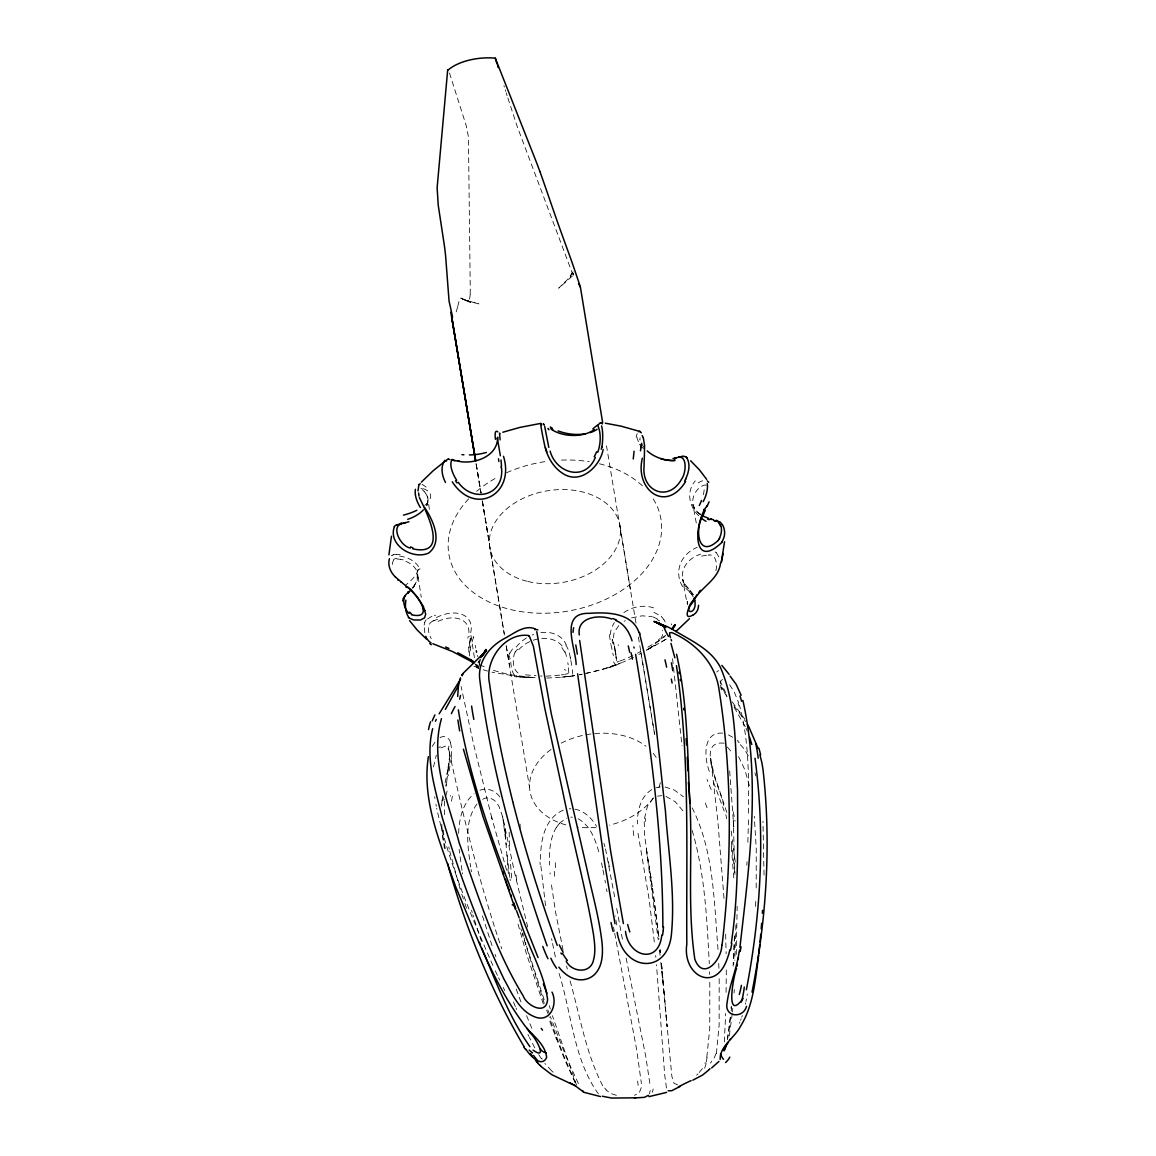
<?xml version="1.0" encoding="UTF-8"?>
<svg xmlns="http://www.w3.org/2000/svg" width="1156" height="1156" viewBox="0 0 1156 1156"><rect width="100%" height="100%" fill="white"/><g stroke="black" fill="none" stroke-linecap="round" stroke-linejoin="round"><path stroke-width="0.75" stroke-dasharray="5 3.75" d="M726.084 992.397L726.315 967.962M748.611 813.232C748.712 777.251 749.102 740.534 739.508 705.55M735.924 924.988L734.811 960.318M734.537 935.941L733.699 964.509M734.45 936.085L733.106 966.113M748.496 819.835L747.759 845.325M764.044 875.063L762.96 821.136M756.197 887.967L756.255 848.779L754.276 816.324M449.67 758.683L446.072 786.369M458.629 833.404C459.062 819.113 462.573 803.304 474.047 793.724M736.271 954.48L737.167 906.261M755.764 901.42L755.46 908.674M470.261 650.842L470.593 647.447M644.224 821.728L644.687 836.091L647.736 858.027M444.583 801.021L444.583 815.37M724.306 1041.961L725.679 1013.436M746.848 865.324L747.036 861.711M470.145 293.971L470.174 293.436A53.667 9.147 82.4 0 0 470.275 290.936L468.44 138.229A23.004 3.916 82.4 0 0 468.339 136.292L466.07 125.123L449.395 72.698M609.385 634.803L610.729 643.82M734.046 992.99L734.32 989.565M731.04 1008.191L731.17 1006.703M451.519 757.411L448.21 775.849M731.647 1006.659L731.213 1011.153M732.427 1011.803L732.745 1008.393M442.748 795.79L441.462 806.296M509.261 656.362L509.131 659.744M441.679 804.735L442.257 798.883M730.187 1017.511L729.104 1027.294M730.606 1017.121L727.297 1039.23M644.47 818.535L647.49 806.151L653.169 798.406M470.868 638.011L469.928 642.49M732.268 1013.523L729.234 1036.47M573.362 275.027L573.246 273.163M650.236 1090.527L649.397 1093.836M433.471 766.963L436.303 755.143M479.032 666.925L479.653 661.839M641.262 1087.623L639.297 1092.839L634.471 1095.296M729.494 1026.6L727.601 1039.302M639.673 439.93L640.149 437.806M442.95 800.53L443.528 796.946M747.108 995.287L747.325 994.117M746.458 998.856L745.909 1001.53M424.122 625.078L424.873 622.535M473.498 637.231L471.113 645.077A7.369 2.442 -75.9 0 0 470.55 647.461M716.388 1053.564L719.133 1025.083L719.177 977.586M745.62 1002.888L745.317 1004.261M445.103 782.887L448.933 764.275L447.184 774.245L449.496 757.151L449.207 751.545C463.484 818.087 479.798 884.34 501.762 948.801M706.822 1057.119L709.741 1028.667L709.813 979.985M457.747 306.456L459.163 300.82A33.741 5.751 82.4 0 1 461.244 298.031M445.855 785.719L446.866 781.485M457.603 307.077L455.189 315.328M427.243 505.403L427.59 496.184L429.44 509.912M469.827 642.866L468.931 648.603L469.668 655.958M715.882 570.717C717.645 564.807 715.983 554.316 709.119 554.923M509.883 653.241L514.247 646.031M742.297 1015.488L741.747 1017.179M568.81 672.806L568.29 665.625M479.061 663.949L480.694 659.079M705.247 1062.581L704.943 1063.376M741.14 1018.87L740.606 1020.3M739.912 1022.077L739.421 1023.248M572.336 272.802L570.211 277.194L572.35 273.134M637.245 433.587L636.291 436.159A28.9 19.695 23.8 0 0 636.19 436.997M432.185 746.429L435.046 742.109M716.72 672.041L718.512 670.552M556.383 827.364C549.692 838.664 549.071 852.247 549.562 865.049M479.798 659.643L478.035 662.561L481.156 657.605M702.4 1068.578L698.21 1073.693M515.2 652.114C511.949 657.764 512.122 671.939 520.894 674.381M573.073 271.776L567.712 279.333L558.709 288.162L573.26 275.273M413.776 586.367L417.157 580.355L417.258 571.96A28.235 19.854 -9.3 0 0 402.88 560.371M515.576 651.565L517.729 649.108M476.951 804.012C463.643 822.118 467.732 846.38 470.651 867.13M660.726 639.167L662.431 635.453L662.518 630.237M412.909 588.101L417.186 580.818L417.836 573.101L417.764 578.275L417.865 575.067L421.246 597.305M412.071 588.303L414.267 585.803L412.504 587.797M665.451 639.413L659.137 643.502M559.331 823.361L566.483 818.116M618.763 625.584L614.154 632.39L613.099 639.947M697.949 1073.953L696.62 1075.109M440.898 747.918L445.725 746.025L448.759 749.767A14.045 9.927 -17.6 0 1 450.537 742.802C449.742 737.615 443.572 734.508 439.338 738.164M665.755 635.236L647.981 649.556L654.469 645.308L646.074 650.423M478.295 667.229L474.032 666.376M427.633 618.908L431.679 616.451A24.392 24.117 13.6 0 1 432.633 616.076L434.381 615.411M659.686 640.178L645.742 648.415M468.57 300.213L468.252 300.401A82.134 14.002 82.4 0 1 467.327 300.632L463.484 299.418L470.694 302.612L461.403 298.364M393.791 559.822L392.303 562.943L392.52 568.015M666.333 639.066L654.917 645.612M698.181 482.991L699.221 482.298A23.582 20.779 55.6 0 1 700.42 481.561L703.874 480.376M568.188 673.558L564.619 674.41M624.182 621.307L625.309 620.642M651.738 789.664C640.222 796.628 637.274 811.425 637.476 823.896M640.626 651.42L637.505 653.212M641.363 653.097L638.863 654.513M646.753 650.048L655.698 645.221M647.389 649.686L654.079 646.045M582.349 674.194L579.431 674.801L600.658 669.945L621.87 662.619M614.27 665.119L615.498 665.394M615.295 665.495L619.587 663.544L605.094 668.645L586.728 673.283M633.401 657.417L622.65 662.301M632.881 655.683L622.853 659.946M482.702 799.244C488.005 795.993 494.782 799.071 497.586 804.186A20.331 14.811 70.7 0 1 498.987 806.498L502.846 817.292L505.259 833.028M433.153 620.96C426.203 623.575 428.009 633.04 431.231 638.589M392.462 555.241L393.502 554.837M434.035 620.57L437.532 619.414M563.319 810.11C543.754 818.506 540.083 842.811 540.603 861.784M619.558 661.16L622.275 660.163M618.662 661.492L617.593 661.853M479.986 790.27C487.384 787.092 495.967 790.993 500.201 797.423M631.552 617.853L642.129 615.816L651.753 616.61M607.623 667.922L614.963 665.654L605.094 668.645M655.958 787.785L660.249 786.918M701.62 556.108L708.137 554.923M657.547 796.137L661.839 795.646M574.489 675.639L569.966 676.332L572.827 675.263L572.393 669.714M571.656 676.115L574.532 675.581L563.261 676.983M563.579 674.569L561.31 674.902M559.677 675.133L546.239 676.188M617.304 661.911L617.246 661.911A41.081 3.309 -41.4 0 0 617.232 662.186M561.672 677.17L564.605 676.838M677.618 1084.892L673.977 1083.215L671.882 1076.467L666.925 1024.23M563.969 676.91L569.157 676.39M560.443 677.3L546.022 678.11M565.4 676.751L568.217 676.477M568.709 676.433L569.576 676.361M396.205 554.36L400.164 554.475M569.2 808.839L570.905 808.781M570.746 817.162L572.336 817.176M397.028 559.027L400.395 559.258M520.807 676.968L523.263 677.04M521.125 676.983L515.359 676.462M522.151 677.011L527.295 677.214M520.489 676.968L492.037 672.2M523.668 677.055L529.491 677.329M542.135 676.087L540.502 676M528.35 677.272L532.063 677.488M535.141 677.691L531.384 677.445M525.503 674.844L536.023 675.682M532.786 677.532L509.102 674.699L492.586 670.148M722.543 679.41C716.619 682.589 725.303 691.88 726.864 696.172M722.659 733.135C701.215 731.488 704.307 761.573 710.535 774.101M665.032 787.005L674.237 789.982L683.471 796.787M616.379 1095.324L610.585 1093.432L605.932 1089.964M574.922 809.157C584.43 810.92 591.814 818.303 596.583 826.352M465.68 300.387L478.844 303.884L464.293 299.823M403.213 559.88L401.623 559.49A26.169 22.542 -36.2 0 0 400.352 559.403M483.194 669.758L487.572 671.072M653.935 612.333L661.709 616.596M665.986 796.383L675.277 801.758L683.615 811.642M476.113 667.503L478.887 668.428M724.104 743.221C693.759 739.609 722.356 792.033 723.526 805.457M422.027 484.321L426.174 487.081M479.653 664.816L487.659 668.226M728.41 734.898L732.601 737.21M578.145 818.751C591.207 825.948 596.005 841.568 599.661 855.05M699.929 513.929L700.579 514.29C687.603 508.091 692.141 490 703.498 485.375A6.083 3.974 -44.2 0 1 707.631 485.939M657.157 618.763L652.88 616.914A26.169 23.77 -31.9 0 0 651.796 616.495M422.171 489.595L424.165 491.314M700.103 514.507L695.45 510.071L692.935 504.565L696.374 523.552M476.879 664.686L478.309 666.015M598.418 1093.894C573.419 1059.445 571.628 1012.829 558.955 973.106M553.204 1072.219L552.019 1071.178M551.658 1070.861L544.866 1063.448M689.568 591.771L683.601 586.236M689.785 590.152L693.586 596.308M737.846 741.415L739.204 742.773M688.456 588.866L686.375 586.67M716.359 552.669L719.581 558.232M478.006 667.185L475.81 664.859L478.7 668.789M475.853 664.772L478.035 667.142M573.058 275.128L517.296 126.727L507.354 96.454M729.667 684.785L734.349 692.184L738.568 702.545M733.858 705.637L745.678 721.59M565.761 644.961L565.949 645.207A28.568 22.21 -46.9 0 1 566.44 645.973L568.81 650.727L570.558 658.66M732.254 701.967L744.594 718.888M707.429 486.127L707.501 486.228A15.1 9.898 -43.1 0 1 707.747 486.575L707.819 486.719M726.965 696.606L721.041 687.502M739.248 711.359L739.811 712.168M541.254 1058.477L538.739 1054.59M734.103 707.255L745.649 727.399M691.866 594.487L693.253 596.973M738.583 756.588L744.854 769.766L749.897 787.568M725.809 692.964L720.043 680.884L721.315 689.93M692.169 807.871C714.321 851.813 713.946 902.981 718.165 950.983M663.891 619.385L665.162 621.971M534.78 1047.798L529.405 1037.467M476.85 665.177L478.468 668.154M693.658 594.892L683.918 582.884L682.661 579.214L687.054 603.475M578.39 1083.606L566.382 1057.48L550.328 1016.615M748.322 755.851L744.233 749.001A86.18 65.502 -31.6 0 0 738.684 743.221M476.749 665.134L478.281 668.067M575.168 1082.681L564.937 1060.327L548.883 1019.173M504.753 990.504L503.207 987.383M528.856 1036.354L527.931 1034.447M565.154 651.652L567.22 659.238M575.298 1082.363L563.536 1055.269L549.057 1016.832M498.568 977.745L499.71 980.144M640.785 447.228L641.161 448.022L639.832 444.222L640.915 449.93M497.427 975.332L494.089 968.092M492.875 965.448C470.535 914.526 448.658 862.81 436.693 808.29M746.01 728.208L747.253 731.112M516.01 1008.032L516.631 1009.491M515.388 1006.573L512.325 999.232M526.558 1015.618L532.714 1030.43M713.541 782.251L724.176 811.122M555.747 1037.322L556.498 1039.258M576.598 1085.224L552.409 1015.719M516.226 989.074L521.154 1002.44M547.843 1009.882L549.086 1013.248M543.334 1003.957L526.442 953.816L517.064 920.566M495.1 954.408L495.881 956.59M544.158 999.665L526.457 946.027M546.658 1010.113L547.857 1013.48M466.547 908.183L464.437 902.099M544.288 1003.336L522.18 933.513M492.023 945.622L482.023 914.569M481.445 941.273L474.177 919.092M463.354 898.92L461.244 892.533M692.184 830.499C704.885 873.676 706.923 919.107 709.307 963.772M503.929 85.645L504.377 87.061M505.273 89.893L505.721 91.31M506.184 92.726L507.108 95.688M460.204 889.325L449.756 851.336M603.952 843.403L604.935 846.741M472.862 914.743L473.512 916.925M506.646 870.295L491.531 817.061L492.413 820.355L473.599 744.276L461.128 686.534M666.477 1087.955L664.714 1075.152L656.507 964.682M549.302 1005.619L550.299 1008.986M754.94 772.743L755.865 776.008M525.431 942.516L525.937 944.279M471.518 910.148L472.212 912.561M524.058 937.762L524.737 940.146M726.821 812.466L713.743 773.234L710.68 758.235L717.876 821.237L724.09 899.541M522.743 932.964L523.393 935.363M520.879 928.759L521.529 931.144M605.527 848.894L614.848 897.952M610.932 644.586L613.359 655.654M570.096 980.909C580.037 1016.167 585.89 1053.55 602.97 1086.279A109.863 57.8 -32.8 0 0 604.299 1087.912M527.728 927.083L514.839 873.748L502.658 816.512L506.256 844.892M614.067 645.077L614.067 645.135M566.599 966.026L567.293 969.017M725.838 814.705L726.734 818.723M601.51 862.94L602.565 867.983M613.518 642.548L613.908 644.354L613.359 641.782M563.073 950.174L555.574 912.156L550.921 881.334M555.371 956.922L552.38 942.602M614.414 646.71L614.587 647.548M448.803 846.842L449.279 849.096M614.689 648.111L616.567 660.611M626.147 958.078L645.756 1056.425L650.322 1086.568M551.585 938.658L551.99 940.637M602.97 869.933L604.082 875.699M622.405 939.192L616.437 907.099M614.689 933.297L636.58 1049.113L641.436 1083.707M462.414 872.766L462.646 873.922M613.547 927.242L614.327 931.331M444.424 848.547L441.289 824.43M435.913 804.2L436.303 806.252M605.426 882.924L604.935 880.236M471.475 871.725L471.056 869.442M606.495 888.762L607.016 891.637M461.995 870.425L459.12 849.284M731.199 831.077L735.476 863.677M635.988 623.098L606.51 445.869M638.372 637.043L654.643 734.465M640.727 651.449L654.715 735.028M476.258 464.567L480.983 492.904M482.471 501.762L489.277 542.511L482.457 501.603M489.465 545.184L504.233 633.589M570.876 660.466L572.249 668.862M567.813 662.663L568.188 664.917M476.243 464.25L480.983 492.716M476.026 463.426L481.026 493.482M482.197 500.562L504.435 635.15M506.285 645.987L509.493 665.48M651.03 878.199L647.967 859.414M649.094 866.249L649.499 868.734M506.184 645.77L529.564 787.511M545.545 905.683L540.676 864.182M731.271 841.452L734.84 872.881M620.006 525.807L630.367 589.444M649.86 870.988L658.906 937.357M648.415 862.174L646.117 847.637L658.183 939.655M652.403 886.71L650.582 875.453M474.408 657.591L470.897 635.049L468.744 646.955L468.96 654.99M510.042 878.979L510.302 880.626M614.53 646.002L616.35 658.559L615.281 650.496L616.004 655.698M615.671 653.429L615.845 654.599L615.281 650.496M434.685 796.701L434.959 798.521M509.782 877.317L507.022 854.197M652.548 888.169L654.701 903.414M443.225 840.34L442.632 835.6M654.961 905.379L657.62 927.17M672.561 658.732L681.982 745.866M573.275 273.38L573.347 274.131M731.329 846.756L734.002 880.771M508.337 873.907L504.97 829.994L505.461 835.224L505.331 833.765M511.718 878.083L510.186 859.963M657.937 929.93L658.949 939.25M659.512 950.275L660.076 955.463M660.827 962.37L667.113 1026.528L665.162 1003.986M660.134 950.564L660.322 952.414M638.011 833.187L649.123 899.238L654.585 944.076M660.09 949.163L660.423 952.53M661.405 963.396L664.382 995.316M662.142 971.127L662.518 975.043M662.879 978.93L663.255 982.961L661.333 962.312L663.168 982.889M664.006 991.212L664.917 1001.342M655.669 955.448L655.842 957.327M664.801 1000.012L665.278 1005.301M550.068 872.896L550.169 874.066M666.116 1014.954L666.521 1019.606M729.682 770.951L733.757 827.017L733.28 820.587L734.927 874.586M442.04 829.184L441.722 823.318M509.16 832.118L509.738 848.981M718.729 963.382L718.916 968.641M709.582 971.734L709.668 974.378M725.665 934.135L726.113 953.859M418.255 569.489A30.894 13.511 -28.8 0 1 405.12 585.471M399.499 556.036A30.923 21.747 -9.2 0 1 419.816 568.954M417.258 571.96A3.338 2.37 -17.6 0 1 420.119 568.853M653.212 498.857A107.479 75.602 -9.4 0 1 542.54 613.258A107.479 75.602 -9.4 0 1 468.744 498.785M476.619 491.343A107.479 75.602 -9.4 0 1 495.014 478.555M506.559 472.746A107.479 75.602 -9.4 0 1 547.958 461.23M561.469 460.102A107.479 75.602 -9.4 0 1 589.285 461.721M599.444 463.773A107.479 75.602 -9.4 0 1 643.343 486.705M395.424 554.389A16.935 15.433 52.1 0 1 396.205 554.302M393.387 554.634A11.921 10.288 34.2 0 1 394.89 554.244M391.407 555.66A7.369 5.505 13.4 0 1 392.317 555.082M698.701 515.793A30.937 26.082 24.1 0 1 695.305 480.853M643.43 448.673A31.255 21.545 15.9 0 1 636.869 437.011M715.087 551.918A7.485 5.318 9.1 0 1 716.214 552.756M682.661 586.713A31.284 28.091 -0.3 0 1 697.227 547.352M689.41 592.074A7.485 2.847 47.4 0 1 691.505 594.502M423.327 488.728A31.284 13.308 -13.9 0 1 422.113 507.296M475.593 664.556A30.851 7.398 72.8 0 1 474.625 663.4M477.818 656.68A31.559 8.815 85.1 0 1 477.428 655.394M475.68 647.967A31.559 8.815 85.1 0 1 475.203 645.279M473.382 636.392A28.9 17.485 -39.7 0 1 473.209 637.303M436.419 617.535A31.255 20.23 -33.5 0 1 464.25 615.498A31.255 20.23 -33.5 0 1 469.452 636.421M434.439 615.57A29.362 26.646 -9.5 0 1 435.639 615.209M424.57 622.52A7.543 5.592 -40.2 0 1 426.174 619.862M424.816 632.751A31.328 20.288 -44.6 0 1 425.119 624.847M570.226 657.533A20.606 0.853 79 0 1 570.515 659.18M540.907 632.65A31.212 24.377 -34.5 0 1 566.194 644.73M516.212 647.085A31.212 24.377 -34.5 0 1 527.107 637.563M532.295 634.991A31.212 24.377 -34.5 0 1 533.624 634.471M508.886 656.507A7.413 3.381 -78.7 0 1 509.536 652.981M514.507 675.118A31.544 10.736 -79.6 0 1 510.692 658.111M515.085 676.838A31.212 12.528 -55.1 0 1 514.304 675.985M664.946 636.754A31.891 15.823 33.3 0 1 663.371 637.115M671.231 623.835A31.891 15.823 33.3 0 1 671.506 624.847M661.579 616.798A7.485 3.627 50 0 1 663.616 619.428M610.151 634.788A31.284 27.412 -25.1 0 1 614.313 622.578M623.821 612.593A31.284 27.412 -25.1 0 1 656.059 608.793M616.148 665.076A33.871 5.231 71.5 0 1 613.504 661.897M737.441 740.36A65.979 49.65 -57.6 0 1 738.178 740.967M711.2 789.62A64.201 20.49 74.8 0 1 707.038 779.447M705.319 803.073A224.047 92.379 52.3 0 1 708.079 810.631M450.479 742.903A23.973 9.971 -80.4 0 1 451.302 757.455M447.112 791.022A59.346 4.812 -77.9 0 1 444.684 799.851M451.476 801.18A127.304 60.054 -59.8 0 1 452.487 795.848M443.803 835.152A298.927 201.173 -35.5 0 1 443.297 828.736M445.248 848.605A409.166 284.333 -28.2 0 1 443.991 840.094M711.793 1061.15A81.946 42.642 -0.3 0 1 710.506 1063.058M716.07 1053.477A159.066 87.683 10.9 0 1 712.472 1061.049M633.806 835.644A69.461 43.769 -79.3 0 1 632.896 825.485M653.169 1088.981A121.799 37.975 44.2 0 1 652.259 1092.348M616.784 924.93A442.445 36.4 84.9 0 1 615.108 915.87M540.127 864.63A136.119 69.013 -68.2 0 1 540.04 862.232M520.128 829.098A131.741 14.262 -88.2 0 1 520.084 821.902M516.559 879.918A313.681 129.588 -72.9 0 1 515.836 873.069M425.61 493.439A28.25 16.776 -13.2 0 1 426.333 505.75M424.021 491.43A27.137 19.522 -29 0 1 425.495 493.048M420.986 488.424A13.424 8.757 -86.8 0 1 422.345 488.8M393.734 559.345A7.904 7.023 52.2 0 1 396.942 558.42M708.151 555.068A16.198 15.722 -21.3 0 1 709.119 555.068M684.627 584.474A28.25 22.499 -4.4 0 1 700.666 554.085M685.609 586.872A27.137 17.571 8.4 0 1 684.294 584.936M683.182 585.037A13.424 2.124 39.1 0 1 683.312 584.633M659.744 638.704A26.92 12.962 13.5 0 1 658.458 639.528M658.862 620.223A3.829 2.037 46.4 0 1 659.44 620.917M657.027 619.298A6.56 3.93 46.1 0 1 658.342 620.324M612.55 640.323A12.543 5.289 65.8 0 1 612.478 639.398M612.651 643.3A5.058 1.59 70.8 0 1 612.492 639.181M618.301 645.539A25.027 0.939 89.6 0 1 618.287 644.716M565.905 670.177A29.897 6.329 36.3 0 1 564.316 669.627M564.2 651.493A16.198 9.248 89.9 0 1 564.605 652.36M563.723 650.293A20.851 14.493 -77.1 0 1 564.171 651.103M561.83 647.577A25.996 20.114 -57.6 0 1 563.304 650.033M518.712 649.686A28.134 21.848 -25.3 0 1 562.813 646.883M515.056 651.97A16.126 13.337 82.1 0 1 515.446 651.42M516.255 677.228A41.125 11.531 -19.1 0 1 516.587 675.566M438.081 621.379A28.12 18.597 -33 0 1 467.775 638.199M433.124 620.888A18.742 18.698 -75 0 1 434.006 620.497M644.268 447.748A28.12 19.146 14.8 0 1 640.41 439.945M704.149 489.783A29.001 12.008 -57.5 0 1 703.151 495.505M733.207 811.657A215.753 89.214 53.9 0 1 735.072 821.136M727.312 747.123A59.129 39.607 -76.6 0 1 732.095 753.076M738.063 702.935A215.84 129.66 -52 0 1 738.973 705.955M448.788 749.709A15.086 5.534 -84.4 0 1 449.583 758.712M450.522 796.195A115.528 46.832 -67.1 0 1 450.594 795.53M438.615 747.629A52.338 24.363 69.6 0 1 440.422 746.675M645.279 821.511A51.543 35.561 -71.2 0 1 645.539 818.405M707.053 1057.148A145.497 83.29 8.5 0 1 706.041 1062.725M706.099 1063.448A76.282 42.599 -0.2 0 1 704.336 1068.852M606.308 1089.718A82.09 42.7 -27.7 0 1 604.675 1088.085M554.707 876.291A264.999 102.609 -74.4 0 1 554.114 869.095M555.472 867.65A192.907 87.061 -69.8 0 1 555.227 859.963M556.498 827.436A32.859 29.94 6.9 0 1 559.475 823.462M608.388 861.755A133.561 49.535 61.5 0 1 609.848 870.15M637.563 1081.091A123.287 42.83 43.1 0 1 638.112 1085.354M542.236 1059.142A183.342 107.681 2.1 0 1 541.702 1058.376M513.351 805.544A132.246 5.592 87 0 1 513.105 801.657M660.351 782.569A66.282 46.63 -9.4 0 1 657.677 790.444M653.429 797.799A66.282 46.63 -9.4 0 1 609.53 825.138M596.019 827.364A66.282 46.63 -9.4 0 1 578.419 827.234M565.848 824.878A66.282 46.63 -9.4 0 1 553.247 747.874M561.238 743.135A66.282 46.63 -9.4 0 1 645.958 746.241M653.27 753.351A66.282 46.63 -9.4 0 1 657.475 759.767M470.217 294.245A25.894 4.407 82.4 0 1 468.657 300.473M461.663 298.465L463.542 299.447L461.663 298.465M694.12 507.874L693.643 506.877L694.12 507.874M687.632 604.79L687.228 601.38L687.574 604.675M528.046 581.511A66.022 46.442 -9.4 0 0 620.122 526.471A66.022 46.442 -9.4 0 0 516.486 501.892A66.022 46.442 -9.4 0 0 528.046 581.511"/><path stroke-width="1.5" d="M457.689 696.476L458.397 686.231L460.435 677.821M501.531 467.761C504.478 495.794 473.238 503.481 458.253 482.312M388.922 554.88L391.465 536.182M644.398 455.84L644.557 445.363L643.328 437.821M644.383 456.215L644.065 464.235A40.677 25.996 89.9 0 0 644.109 465.94C641.175 491.43 668.587 502.903 681.679 478.974C686.144 473.107 687.632 454.467 677.488 457.545M762.339 913.226L762.527 910.336M724.552 541.745L721.243 562.64L723.136 553.478M761.631 923.312L761.197 928.832M662.865 927.083C662.735 835.716 650.712 744.32 635.598 654.296M760.764 934.135L760.027 942.068M642.36 458.195C634.528 489.306 665.495 513.885 685.595 481.59M541.572 424.83C538.855 418.515 544.447 444.439 545.04 447.011C547.684 457.487 553.58 467.645 562.885 473.512C580.211 485.13 600.036 466.677 603.143 449.409M759.767 944.712L758.885 953.281M758.654 955.246C755.302 979.421 753.698 1005.272 740.389 1026.499C734.725 1037.741 719.552 1046.267 720.174 1059.488M739.334 951.619L739.537 950.16M738.453 957.457L738.135 959.437M739.898 947.602C749.175 866.119 760.908 781.514 742.903 700.478M737.297 964.407L736.936 966.402M731.286 943.368C738.886 892.591 737.759 840.918 737.514 789.721C735.158 749.016 736.936 705.998 720.621 667.778C711.504 649.672 692.01 641.132 675.523 631.176C663.111 623.98 660.943 623.084 668.457 636.436M661.824 934.987C658.833 965 628.373 957.009 625.497 931.36M739.074 952.154C736.675 969.364 729.277 985.476 727.11 1002.7C723.974 1017.208 743.062 1018.956 746.53 1006.356M736.56 968.41C733.655 975.028 724.61 1023.465 743.106 998.495M721.763 945.29C722.023 959.278 703.282 981.661 694.857 959.35C686.144 901.131 694.308 841.163 688.412 782.511M428.385 756.674C421.434 801.513 441.159 845.311 455.695 886.768C475.246 933.065 492.702 981.473 522.498 1022.439C530.113 1034.23 545.097 1042.64 546.644 1057.422C541.774 1068.563 529.419 1054.98 525.821 1049.099M402.62 600.903L403.487 598.346M446.259 461.23L446.881 459.842A7.485 3.367 48 0 1 448.369 459.077M729.884 949.885L729.161 952.66A123.764 100.63 3 0 1 728.627 954.769L727.702 957.385A92.783 76.065 9.8 0 1 727.167 958.974C714.957 993.669 682.127 975.129 686.809 944.192C686.158 851.336 690.118 757.744 676.448 665.639M725.91 1045.559L725.347 1047.553M752.021 992.094C766.428 919.439 771.384 843.923 763.076 770.228A394.427 281.631 -7.5 0 0 761.761 762.238L759.926 754.911M432.676 728.685C425.09 758.119 434.974 788.479 442.098 816.989C458.629 872.404 478.916 926.852 503.915 979.016C512.079 993.64 519.709 1012.526 537.164 1017.685C551.658 1021.066 557.524 1002.931 552.004 992.108M746.357 989.782C761.053 913.963 765.33 834.907 755.013 758.278M499.536 433.356L500.1 439.887M725.231 1047.914L723.988 1050.862L726.286 1045.544M389.456 558.666L389.24 559.374A32.455 23.019 4.5 0 0 395.482 577.119M441.462 718.613C429.541 760.417 448.658 803.406 459.351 843.389C478.122 894.99 494.32 948.744 523.191 995.865C526.674 1005.821 546.499 1016.008 547.583 999.463C543.869 971.488 527.714 946.677 519.868 919.743M597.724 452.256C600.889 443.947 601.163 432.676 597.768 425.48M707.371 505.519C694.077 521.139 691.057 572.162 722.254 542.048M709.105 501.82L706.952 506.574M703.209 515.143C694.568 527.96 697.371 559.533 717.76 540.849M703.354 514.796L704.264 512.672M704.596 511.92L705.261 510.417M435.436 721.243L436.26 719.422M462.227 675.798L462.848 673.775L461.649 675.162M445.378 709.351L458.34 685.869M482.688 655.206L485.939 649.441L481.546 656.738M595.369 457.371C585.254 482.168 556.079 473.31 550.111 451.115M460.652 678.861L459.857 680.292M439.164 713.816L459.496 680.913M672.489 628.951L675.09 624.601L671.925 628.835M726.517 1045.154L728.453 1042.148M407.895 592.884C401.146 597.204 403.444 608.157 409.08 613.417M719.075 539.158L718.757 539.635A25.446 17.759 34.5 0 1 717.674 540.762M693.947 599.328C679.569 615.454 699.467 616.076 694.207 598.389M694.135 599.054L694.698 598.201M730.736 1038.738L730.115 1039.663M695.276 597.349L697.169 594.646M447.704 69.649L437.228 186.651A58.017 9.884 82.4 0 0 437.17 188.601L438.225 205.161L444.251 244.74A33.524 5.708 82.4 0 1 445.826 258.742L449.048 301.022L452.588 317.047M394.413 526.659C387.549 544.982 413.053 560.429 428.847 552.944C443.283 541.413 432.734 519.608 424.541 507.397M481.922 656.362L486.503 650.337L480.593 657.013M698.947 592.248L699.539 591.467M699.842 591.092L700.449 590.326M709.943 1068.635L709.278 1069.445M671.911 629.24L675.061 625.41L672.778 627.881M418.891 484.653L417.995 490.91M480.564 657.07L485.144 651.998M462.573 673.861L485.101 651.811M708.816 1069.95L702.602 1075.037L692.849 1080.166M648.429 1095.31L644.499 1097.333L636.595 1097.824M421.319 482.168L433.269 470.637L445.132 461.143M689.453 618.706L675.827 631.624M693.34 614.732C682.589 621.726 688.355 606.308 692.545 602.753C699.279 587.739 718.599 580.24 720.463 563.362M598.114 424.816L600.354 422.793M408.386 617.738L413.704 619.977L420.408 620.006L424.527 617.896L425.726 614.183L423.313 606.308L417.273 597.045L410.929 590.167L408.285 592.551M718.916 1061.454L711.648 1067.927M592.826 428.862L597.204 425.278M451.562 460.319C449.193 465.984 453.166 474.841 456.707 480.304M638.69 431.752L639.196 431.477A7.369 2.803 -78.7 0 1 640.135 431.535L641.233 432.835M680.277 1086.322L671.766 1090.715L668.211 1090.802M396.667 524.969L398.155 524.434M408.906 521.717L402.49 523.524M502.788 432.228L519.94 427.402L540.791 423.385M666.636 1092.391L648.95 1096.639M401.551 523.769C390.728 526.775 400.554 546.513 410.38 548.016M678.471 457.169L683.153 456.172M399.022 524.188L401.667 523.581M676.852 457.574L675.393 457.935M405.424 522.7L403.589 523.148M676.014 457.877L673.009 458.513M635.916 1097.824L611.625 1098.055L602.29 1096.22M634.485 1097.81L635.222 1097.824M448.485 459.264L449.959 459.481M495.332 58.161C479.783 56.658 459.365 60.43 448.253 69.924M605.339 423.197L621.018 426.145L640.121 431.535M458.788 461.316C474.076 464.51 496.719 456.75 497.571 438.803M453.557 460.218L457.689 461.1M713.18 519.636L711.359 519.275M600.484 1096.567L583.751 1092.261M711.258 519.044L710.304 518.798M454.814 460.724L452.487 460.131M716.243 520.301L717.414 520.662M412.837 548.869C449.568 556.889 426.839 512.888 419.353 497.528M708.585 518.336L702.068 515.706M611.712 619.024C599.328 614.298 576.41 616.827 579.3 634.976M665.581 626.075L653.92 621.422L664.989 626.147L656.478 622.448L665.798 627.535L656.492 622.231L660.278 624.861M411.406 614.761C436.535 620.382 415.134 592.017 407.403 586.843M445.609 646.999L448.904 648.415M615.556 620.411C624.356 623.691 629.442 632.274 632.029 640.843M432.806 643.719L452.444 651.493L473.469 662.576M457.819 652.75L462.068 655.019M569.821 1082.666L570.688 1083.129M462.92 655.495L473.31 661.261M575.11 1085.614L573.867 1084.906M571.801 1083.736L572.798 1084.314M528.509 635.511C504.941 632.26 484.436 660.567 489.494 683.196C501.834 772.627 526.572 860.57 557.206 945.362M685.884 456.692L687.285 458.007M473.339 663.356L471.258 660.697M707.241 480.867L708.787 482.355M642.144 435.566L643.227 437.532M720.159 522.107L722.327 524.622M660.683 624.587L658.414 622.65L660.365 624.442M426.333 638.936L417.171 630.006L409.556 620.599M582.595 1090.729L583.607 1092.03L575.211 1085.773L551.759 1074.675L540.647 1066.193M410.929 590.167L395.497 577.119M533.046 1050.11C548.854 1061.352 534.91 1036.513 530.228 1033.031M690.609 460.753L699.423 469.842L706.663 479.35M543.363 424.035L544.288 424.917L543.291 423.949M730.072 676.101L736.083 684.222L741.14 695.218M539.65 1065.167L538.075 1063.477M529.405 636.248L533.378 646.19L544.635 707.645L562.929 792.496C572.581 839.964 585.427 886.825 593.519 934.612C594.589 942.819 595.745 951.374 593.635 959.523C590.976 974.219 571.931 972.572 566.151 961.142M535.3 628.965C524.838 624.153 513.524 633.878 504.319 638.574C488.974 646.796 476.98 662.547 479.928 680.768C491.473 771.24 517.122 859.905 547.135 945.854M721.864 665.408L729.104 674.353M536.904 1062.104L535.416 1060.283M529.925 1046.686C508.741 1016.601 496.04 981.487 481.561 947.906M558.912 967.153C564.489 974.522 573.159 980.606 582.783 979.768A20.967 20.085 59.3 0 0 593.592 975.375C602.464 967.529 603.042 954.697 602.131 943.73C599.429 918.428 592.262 893.863 586.945 869.052L551.21 713.425L536.774 631.667M580.211 286.963L579.763 286.168M529.939 1032.64L526.731 1028.233M531.673 1055.168L532.208 1055.948M524.073 1046.628C490.867 990.62 466.345 929.308 448.441 866.798M452.285 481.835C474.914 516.703 515.374 494.421 503.496 456.302M530.633 1053.593L531.153 1054.388M747.397 724.306L748.207 725.65M748.712 726.503L758.09 748.351M561.556 954.061L560.949 952.978M495.36 58.364L536.485 162.404A61.947 1.792 70.7 0 1 537.208 164.297A36.559 1.055 70.7 0 1 538.682 168.227L539.91 171.55M602.377 423.963L601.467 422.72A7.413 2.37 -70.9 0 0 600.282 423.24M579.17 284.94L578.564 283.596M471.113 660.408L470.723 659.469M538.075 957.587C506.256 877.028 471.908 795.819 458.34 709.842M720.13 524.781L720.549 525.966M479.35 942.342L480.448 945.131M639.124 632.924C632.419 612.579 607.29 612.03 589.329 613.345C558.695 612.362 575.89 648.256 576.136 664.527M519.203 917.936L516.559 910.74M515.547 909.642L482.89 816.396L463.411 749.16M539.968 171.709L541.485 175.929A30.056 0.867 70.7 0 1 542.048 177.562A45.474 1.315 70.7 0 1 543.045 180.35A69.057 1.994 70.7 0 1 544.259 183.847L556.368 218.831A33.625 0.968 70.7 0 0 556.802 220.074L557.134 221.027A28.033 0.809 70.7 0 0 559.403 227.429L570.717 258.684A95.76 2.774 70.7 0 1 572.206 262.831L580.326 286.702L602.695 422.879M515.822 908.703L513.625 902.619M510.721 894.513L511.443 896.536M508.467 888.155L509.363 890.698M639.716 634.5C654.614 692.083 658.284 751.978 665.423 810.876C668.182 851.307 675.205 892.027 671.578 932.617C668.703 975.187 623.344 972.384 617.174 932.357M507.123 884.34L508.019 886.883M505.36 879.254L506.689 883.068M694.106 599.025L694.684 600.788M502.715 871.653L503.597 874.196M749.594 737.369L751.805 744.536M671.116 639.499L671.564 640.843M670.48 637.606L669.931 635.901M670.971 643.401L674.844 657.822M498.207 67.583L497.629 65.748M497.094 64.042L496.531 62.28M496.415 61.875L495.375 58.407M548.811 447.415L544.664 426.362M633.849 647.028L634.095 648.01M669.714 635.121L669.642 632.823L671.52 632.578A20.331 2.558 33.5 0 1 672.633 632.939C696.085 643.328 715.766 663.804 719.119 690.146C732.268 773.133 731.907 858.619 722.442 942.024A183.342 146.48 6.2 0 1 721.835 945.305M623.387 923.572L610.758 851.9L579.662 640.467M447.647 863.503L448.037 865.15M676.563 654.282C687.632 703.108 687.531 753.567 689.785 803.333M614.992 923.716L604.819 864.298L577.595 673.789M419.021 496.097L418.588 492.976M500.36 455.767L497.282 437.705M679.049 672.041L679.309 673.601M450.797 312.207L475.665 461.013M475.651 460.695L451.967 318.406L475.448 459.886M457.892 719.986L459.611 730.881M680.234 679.381L680.422 680.696M501.039 460.03L501.531 466.316M497.355 438.673L497.369 438.789A5.058 0.795 -80.8 0 1 497.514 438.5M683.716 708.252L683.875 709.929M686.115 738.583L686.505 744.941M687.213 757.296L687.878 770.749M425.032 610.44A6.705 4.74 -17.6 0 1 422.923 607.724M408.776 617.318A32.093 20.866 -55.3 0 1 405.9 600.137M403.343 598.346A7.456 4.696 -40.4 0 1 405.192 595.672M407.866 593.201A16.834 2.717 -40.8 0 1 408.545 592.638M707.255 483.483A32.079 17.109 -49.8 0 1 703.18 501.69M705.998 521.313A30.937 26.082 24.1 0 1 700.825 517.729M717.226 520.98A7.442 4.48 10.3 0 1 719.856 522.266M722.442 524.593A32.585 22.571 4 0 1 721.806 541.904M640.467 450.854A30.851 3.988 -85.4 0 1 641.638 443.239M634.052 451.245A31.559 2.471 -83.2 0 1 633.242 458.932M675.017 460.579A31.255 21.545 15.9 0 1 660.755 458.773M675.61 458.282A29.362 12.051 -9.4 0 1 674.353 458.556M683.008 456.533A7.543 4.393 -34.4 0 1 685.768 456.808M687.025 458.21A31.328 19.695 -43.8 0 1 685.421 479.321M685.84 479.133A30.374 24.478 -21.5 0 1 684.569 481.171M698.513 605.311A33.755 17.904 42.1 0 1 693.398 614.79M394.312 526.616A7.485 5.058 8.3 0 1 396.522 524.838M416.839 510.302A31.284 13.308 -13.9 0 1 403.458 515.114M418.92 484.711A7.485 3.815 54.7 0 1 420.293 483.858M420.394 507.556A33.755 17.976 42.2 0 1 415.423 489.291M476.59 652.23A31.559 8.815 85.1 0 1 476.243 650.727M431.029 642.88A31.328 20.288 -44.6 0 1 425.769 636.378M431.376 644.716A30.374 17.831 -18.2 0 1 429.772 643.603M445.465 482.413A31.891 20.519 40.8 0 1 445.002 460.204M486.344 452.444A31.284 14.219 -1 0 1 469.408 454.929M463.917 454.785A31.284 14.219 -1 0 1 461.923 454.626M499.681 434.107A7.413 0.751 82.2 0 1 499.825 433.269M495.433 439.309A33.871 5.318 71.7 0 1 497.803 431.882M597.175 429.208A31.212 17.412 9.1 0 1 590.167 432.633M585.586 433.746A31.212 17.412 9.1 0 1 558.102 430.913M552.351 428.24A31.212 17.412 9.1 0 1 550.27 426.983M601.554 425.899A31.544 10.173 -78.6 0 1 601.9 447.285M601.814 446.751A31.212 20.114 -68.3 0 1 601.236 449.25M729.812 1057.133A120.441 33.567 76.4 0 1 725.563 1062.552M723.54 1059.243A46.558 9.089 87.2 0 1 720.506 1054.07M744.291 987.065A134.486 81.281 57.3 0 1 741.357 1002.093M758.9 748.264A262.036 184.079 2.9 0 1 760.619 754.839M739.985 695.984A211.23 135.628 -45.5 0 1 741.603 701.287M741.039 946.75A249.797 99.878 -61.1 0 1 740.23 951.316M613.128 931.519A121.799 68.984 58.8 0 1 611.033 922.502M575.789 644.947A442.445 33.293 85.3 0 1 577.335 654.123M639.441 632.476A136.119 61.6 -65.1 0 1 640.048 634.052M428.558 729.537A86.18 52.511 -27.5 0 1 430.567 721.778M432.228 720.896A65.979 29.507 -42.7 0 1 434.945 714.899M459.655 699.149A64.201 5.953 -80.7 0 1 460.55 695.464M473.83 719.335A224.047 97.552 53.6 0 1 471.619 706.085M512.195 904.859A120.441 8.8 64.4 0 1 513.958 905.712M543.334 984.031A46.558 5.188 69.2 0 1 546.961 993.293M525.575 1049.518A206.433 115.773 -73 0 1 523.812 1047.076M546.138 1052.87A12.124 8.569 -17.6 0 1 540.228 1048.521M731.82 943.412A183.183 147.419 -3.4 0 1 730.534 949.972M664.96 659.83A131.741 25.735 86.8 0 1 666.636 667.171M671.405 662.822A313.681 128.749 -72.8 0 1 672.792 670.682M678.442 1086.9A20.967 1.98 -25 0 1 691.1 1080.6M540.878 1066.135A92.783 50.936 3.6 0 1 539.866 1065.11M538.335 1063.39A123.764 71.397 -0.6 0 1 537.135 1062.032M536.948 1059.763A183.183 109.632 -5 0 1 533.595 1055.515M556.571 968.28A81.946 69.519 5.4 0 1 550.82 958.237M547.958 958.714A159.066 125.368 18.6 0 1 542.8 946.432M534.939 629.63A69.461 18.987 -58.7 0 1 537.8 629.89M546.889 452.025A29.897 20.461 64.3 0 1 545.459 447.603M548.927 429.729A16.198 2.052 45.4 0 1 548.493 429.208M548.508 429.006A20.851 5.563 34.2 0 1 547.987 428.442M552.857 429.685A25.996 10.78 21.9 0 1 550.993 428.197M594.314 429.599A28.134 16.805 3 0 1 551.123 429.165M596.597 451.837A41.125 39.029 -40.3 0 1 594.184 456.75M457.082 482.948A26.92 21.863 26.4 0 1 455.522 480.795M451.765 459.683A6.56 3.006 38.5 0 1 453.138 459.568M459.149 460.998A26.169 9.869 0.5 0 1 458.079 460.796M497.86 437.214A12.543 2.847 -73.6 0 1 497.99 437.589M498.453 458.802A25.027 3.93 82.7 0 1 498.872 461.504M501.198 466.33A41.081 34.767 88.3 0 1 501.198 467.747M412.909 547.857A41.977 31.53 68.1 0 1 410.539 546.904M400.771 523.235A16.198 4.017 -12.4 0 1 401.898 522.931M423.385 509.868A28.25 16.776 -13.2 0 1 407.707 519.304M411.652 614.082A25.692 15.317 -80.6 0 1 409.701 612.16M408.574 591.973A16.502 1.113 -42 0 1 409.051 591.554M398.112 580.153A24.912 13.41 25.4 0 1 397.693 579.72M401.479 582.364A33.799 7.109 36.7 0 1 400.886 581.844M407.591 592.017A40.113 1.069 41.1 0 1 407.967 592.334M405.958 587.104A41.833 10.043 44.2 0 1 406.334 587.45M673.587 460.478A28.12 19.146 14.8 0 1 647.201 450.898M674.613 459.062A18.742 0.766 -13.3 0 1 675.046 458.961M703.961 509.276A30.244 5.202 -63.3 0 1 703.729 509.753M701.519 500.461A29.001 12.008 -57.5 0 1 699.322 505.447M709.466 519.68A26.14 12.21 4.8 0 1 707.602 519.145M711.504 519.449A22.282 4.147 10.6 0 1 710.723 519.261M713.7 520.359A16.617 1.185 13.7 0 1 714.321 520.503M714.177 520.865A7.832 2.428 15.4 0 1 715.824 521.327M716.287 520.619A5.65 3.352 14.5 0 1 718.656 522.613M718.757 522.7A20.201 13.728 9.2 0 1 719.913 524.81M720.983 525.922A33.336 23.308 4 0 1 719.48 537.829M719.783 537.916A25.764 17.947 25.2 0 1 719.061 539.043M741.372 985.374A115.094 62.337 63.3 0 1 739.276 994.521M755.937 744.291A313.363 221.128 5.2 0 1 758.206 758.235M663.154 931.1A82.09 67.005 -37 0 1 662.605 934.973M663.515 926.982A109.863 86.368 -42.5 0 1 663.168 930.508M631.118 652.837A264.999 104.502 -74.8 0 1 632.433 659.209M628.257 645.929A192.907 85.963 -69.5 0 1 629.688 652.302M612.709 618.547A32.859 13.294 -2.2 0 1 616.538 620.078M573.015 632.39A133.561 41.11 57.8 0 1 573.636 627.708M629.818 931.967A123.287 70.704 55.9 0 1 627.65 924.525M451.375 713.642A59.129 17.456 -55.2 0 1 455.03 706.547M532.584 1052.899A85.501 38.004 -87.6 0 1 529.188 1050.082M542.54 1030.14A126.64 32.975 46.5 0 1 541.225 1028.378M671.304 679.063A132.246 14.826 82.9 0 1 672.113 683.052M528.494 635.54A51.543 18.005 -52.3 0 1 529.217 636.479M563.16 952.327A145.497 114.372 14.6 0 1 559.287 944.885M567.394 960.477A76.282 62.886 4.2 0 1 562.683 953.628"/></g></svg>
